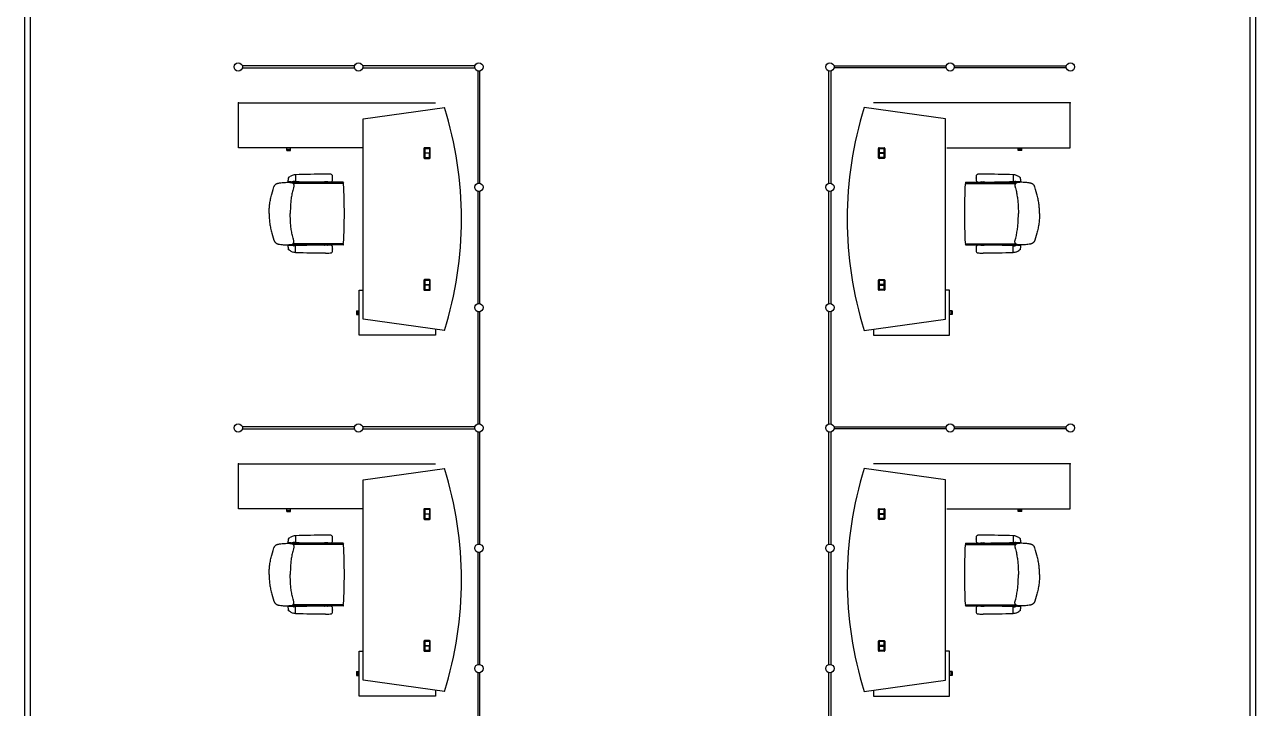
# Model space of a CAD drawing. Header units: millimetres. Extents: x 391350 to 515311, y -283575 to -199845.
# Drawn here: x 470234 to 481487, y -267232 to -260981 of the extents above; entities that cross this region are included whole.
import ezdxf

# ---------------------------------------------------------------- set-up
doc = ezdxf.new("R2010")
doc.units = ezdxf.units.MM

msp = doc.modelspace()

# ---------------------------------------------------------------- linework, layer by layer
at = {"color": 0}
for p, q in [((470234, -259873), (470234, -277348)), ((470284, -259873), (470284, -277348)), ((481437, -259873), (481437, -277348)), ((481487, -259873), (481487, -277360)), ((473249, -261359), (472224, -261359)), ((472224, -261376), (473249, -261376)), ((474349, -261359), (473324, -261359)), ((473324, -261376), (474349, -261376)), ((474378, -261405), (474378, -262430)), ((474395, -262430), (474395, -261405)), ((477588, -262430), (477588, -261405)), ((477605, -261405), (477605, -262430)), ((477634, -261359), (478659, -261359)), ((478659, -261376), (477634, -261376)), ((478734, -261359), (479759, -261359)), ((479759, -261376), (478734, -261376)), ((472189, -261697), (473989, -261697)), ((472189, -262107), (472189, -261697)), ((473329, -261843), (474072, -261738)), ((478654, -261843), (477910, -261738)), ((479794, -261697), (477994, -261697)), ((479794, -262107), (479794, -261697)), ((473329, -263673), (473329, -261843)), ((478654, -263673), (478654, -261843)), ((473319, -262107), (472189, -262107)), ((472632, -262120), (472632, -262107)), ((472632, -262132), (472632, -262120)), ((472632, -262120), (472666, -262120)), ((472632, -262132), (472666, -262132)), ((472666, -262120), (472666, -262107)), ((472666, -262132), (472666, -262120)), ((473885, -262112), (473885, -262198)), ((473937, -262106), (473891, -262106)), ((473891, -262196), (473891, -262114)), ((473892, -262114), (473892, -262154)), ((473892, -262152), (473937, -262152)), ((473892, -262154), (473937, -262154)), ((473937, -262155), (473892, -262155)), ((473892, -262155), (473892, -262196)), ((473937, -262157), (473892, -262157)), ((473935, -262112), (473893, -262112)), ((473893, -262112), (473935, -262112)), ((473937, -262114), (473937, -262196)), ((473937, -262114), (473937, -262154)), ((473937, -262196), (473937, -262155)), ((473943, -262198), (473943, -262112)), ((478040, -262198), (478040, -262112)), ((478046, -262106), (478092, -262106)), ((478046, -262114), (478046, -262196)), ((478046, -262114), (478046, -262154)), ((478091, -262152), (478046, -262152)), ((478091, -262154), (478046, -262154)), ((478046, -262155), (478091, -262155)), ((478046, -262196), (478046, -262155)), ((478046, -262157), (478091, -262157)), ((478048, -262112), (478090, -262112)), ((478090, -262112), (478048, -262112)), ((478091, -262114), (478091, -262154)), ((478091, -262155), (478091, -262196)), ((478092, -262196), (478092, -262114)), ((478098, -262112), (478098, -262198)), ((478664, -262107), (479794, -262107)), ((479317, -262120), (479317, -262107)), ((479351, -262120), (479317, -262120)), ((479317, -262132), (479317, -262120)), ((479351, -262132), (479317, -262132)), ((479351, -262120), (479351, -262107)), ((479351, -262132), (479351, -262120)), ((473891, -262204), (473937, -262204)), ((473893, -262197), (473935, -262197)), ((473935, -262198), (473893, -262198)), ((478092, -262204), (478046, -262204)), ((478090, -262197), (478048, -262197)), ((478048, -262198), (478090, -262198)), ((472642, -262418, 0), (472680, -262418, 0)), ((472645, -262418, 0), (472650, -262421, 0)), ((472670, -262418, 0), (472650, -262418, 0)), ((472654, -262418, 0), (472652, -262418, 0)), ((472654, -262418, 0), (472666, -262418, 0)), ((472666, -262418, 0), (472668, -262418, 0)), ((472675, -262418, 0), (472670, -262421, 0)), ((472710, -262414, 0), (472696, -262414, 0)), ((472710, -262354, 0), (472707, -262354, 0)), ((472710, -262354, 0), (472710, -262415, 0)), ((473050, -262384, 0), (473050, -262383, 0)), ((473050, -262384, 0), (473050, -262385, 0)), ((478933, -262384, 0), (478933, -262383, 0)), ((478933, -262384, 0), (478933, -262385, 0)), ((479273, -262354, 0), (479273, -262415, 0)), ((479273, -262354, 0), (479276, -262354, 0)), ((479273, -262414, 0), (479287, -262414, 0)), ((479341, -262418, 0), (479303, -262418, 0)), ((479308, -262418, 0), (479313, -262421, 0)), ((479313, -262418, 0), (479333, -262418, 0)), ((479317, -262418, 0), (479315, -262418, 0)), ((479329, -262418, 0), (479317, -262418, 0)), ((479329, -262418, 0), (479331, -262418, 0)), ((479338, -262418, 0), (479333, -262421, 0)), ((472653, -262421, 0), (472650, -262421, 0)), ((472667, -262421, 0), (472653, -262421, 0)), ((472670, -262421, 0), (472667, -262421, 0)), ((472971, -262422), (472681, -262422)), ((473143, -262432), (472688, -262432)), ((472975, -262421), (472975, -262421)), ((473004, -262419), (472978, -262419)), ((473008, -262421), (473008, -262421)), ((473146, -262422), (473011, -262422)), ((473148, -262425), (473144, -262433)), ((474378, -262505), (474378, -263530)), ((474395, -263530), (474395, -262505)), ((477588, -263530), (477588, -262505)), ((477605, -262505), (477605, -263530)), ((478835, -262425), (478839, -262433)), ((478837, -262422), (478972, -262422)), ((478840, -262432), (479295, -262432)), ((478975, -262421), (478975, -262421)), ((478979, -262419), (479005, -262419)), ((479008, -262421), (479008, -262421)), ((479012, -262422), (479302, -262422)), ((479313, -262421, 0), (479316, -262421, 0)), ((479316, -262421, 0), (479330, -262421, 0)), ((479330, -262421, 0), (479333, -262421, 0)), ((472470, -262708), (472470, -262709)), ((472470, -262709), (472470, -262708)), ((479513, -262708), (479513, -262709)), ((479513, -262709), (479513, -262708)), ((472642, -262998, 0), (472680, -262998, 0)), ((472645, -262998, 0), (472650, -262995, 0)), ((472653, -262995, 0), (472650, -262995, 0)), ((472670, -262998, 0), (472650, -262998, 0)), ((472654, -262998, 0), (472652, -262998, 0)), ((472667, -262995, 0), (472653, -262995, 0)), ((472654, -262998, 0), (472666, -262998, 0)), ((472666, -262998, 0), (472668, -262998, 0)), ((472670, -262995, 0), (472667, -262995, 0)), ((472675, -262998, 0), (472670, -262995, 0)), ((472971, -262994), (472681, -262994)), ((473143, -262984), (472688, -262984)), ((472710, -263002, 0), (472696, -263002, 0)), ((472710, -263062, 0), (472707, -263062, 0)), ((472710, -263063, 0), (472710, -263002, 0)), ((472975, -262996), (472975, -262996)), ((473004, -262997), (472978, -262997)), ((473008, -262996), (473008, -262996)), ((473146, -262994), (473011, -262994)), ((473050, -263032, 0), (473050, -263031, 0)), ((473050, -263032, 0), (473050, -263033, 0)), ((473148, -262992), (473144, -262984)), ((478835, -262992), (478839, -262984)), ((478837, -262994), (478972, -262994)), ((478840, -262984), (479295, -262984)), ((478933, -263032, 0), (478933, -263031, 0)), ((478933, -263032, 0), (478933, -263033, 0)), ((478975, -262996), (478975, -262996)), ((478979, -262997), (479005, -262997)), ((479008, -262996), (479008, -262996)), ((479012, -262994), (479302, -262994)), ((479273, -263063, 0), (479273, -263002, 0)), ((479273, -263002, 0), (479287, -263002, 0)), ((479273, -263062, 0), (479276, -263062, 0)), ((479341, -262998, 0), (479303, -262998, 0)), ((479308, -262998, 0), (479313, -262995, 0)), ((479313, -262995, 0), (479316, -262995, 0)), ((479313, -262998, 0), (479333, -262998, 0)), ((479317, -262998, 0), (479315, -262998, 0)), ((479316, -262995, 0), (479330, -262995, 0)), ((479329, -262998, 0), (479317, -262998, 0)), ((479329, -262998, 0), (479331, -262998, 0)), ((479330, -262995, 0), (479333, -262995, 0)), ((479338, -262998, 0), (479333, -262995, 0)), ((473885, -263318), (473885, -263404)), ((473937, -263312), (473891, -263312)), ((473935, -263318), (473893, -263318)), ((473893, -263318), (473935, -263318)), ((473943, -263404), (473943, -263318)), ((478040, -263404), (478040, -263318)), ((478046, -263312), (478092, -263312)), ((478048, -263318), (478090, -263318)), ((478090, -263318), (478048, -263318)), ((478098, -263318), (478098, -263404)), ((473292, -263819), (473292, -263408)), ((473292, -263408), (473329, -263408)), ((473891, -263402), (473891, -263320)), ((473891, -263410), (473937, -263410)), ((473892, -263320), (473892, -263360)), ((473892, -263358), (473937, -263358)), ((473892, -263360), (473937, -263360)), ((473937, -263361), (473892, -263361)), ((473892, -263361), (473892, -263402)), ((473937, -263363), (473892, -263363)), ((473893, -263403), (473935, -263403)), ((473935, -263404), (473893, -263404)), ((473937, -263320), (473937, -263360)), ((473937, -263320), (473937, -263402)), ((473937, -263402), (473937, -263361)), ((478046, -263320), (478046, -263360)), ((478046, -263320), (478046, -263402)), ((478091, -263358), (478046, -263358)), ((478091, -263360), (478046, -263360)), ((478046, -263361), (478091, -263361)), ((478046, -263402), (478046, -263361)), ((478046, -263363), (478091, -263363)), ((478092, -263410), (478046, -263410)), ((478090, -263403), (478048, -263403)), ((478048, -263404), (478090, -263404)), ((478091, -263320), (478091, -263360)), ((478091, -263361), (478091, -263402)), ((478092, -263402), (478092, -263320)), ((478691, -263408), (478654, -263408)), ((478691, -263819), (478691, -263408)), ((473268, -263596), (473268, -263630)), ((473268, -263596), (473280, -263596)), ((473268, -263630), (473280, -263630)), ((473280, -263596), (473280, -263630)), ((473280, -263596), (473292, -263596)), ((473280, -263630), (473292, -263630)), ((474378, -263605), (474378, -264630)), ((474395, -264630), (474395, -263605)), ((477588, -264630), (477588, -263605)), ((477605, -263605), (477605, -264630)), ((478703, -263596), (478691, -263596)), ((478703, -263630), (478691, -263630)), ((478703, -263596), (478703, -263630)), ((478715, -263596), (478703, -263596)), ((478715, -263630), (478703, -263630)), ((478715, -263596), (478715, -263630)), ((474072, -263777), (473329, -263673)), ((473989, -263765), (473989, -263819)), ((477910, -263777), (478654, -263673)), ((477994, -263765), (477994, -263819)), ((473989, -263819), (473292, -263819)), ((477994, -263819), (478691, -263819)), ((473249, -264659), (472224, -264659)), ((474349, -264659), (473324, -264659)), ((477634, -264659), (478659, -264659)), ((478734, -264659), (479759, -264659)), ((472224, -264676), (473249, -264676)), ((473324, -264676), (474349, -264676)), ((474378, -264705), (474378, -265730)), ((474395, -265730), (474395, -264705)), ((477588, -265730), (477588, -264705)), ((477605, -264705), (477605, -265730)), ((478659, -264676), (477634, -264676)), ((479759, -264676), (478734, -264676)), ((472189, -264997), (473989, -264997)), ((472189, -265407), (472189, -264997)), ((479794, -264997), (477994, -264997)), ((479794, -265407), (479794, -264997)), ((473329, -265143), (474072, -265038)), ((478654, -265143), (477910, -265038)), ((473329, -266973), (473329, -265143)), ((478654, -266973), (478654, -265143)), ((473319, -265407), (472189, -265407)), ((472632, -265420), (472632, -265407)), ((472632, -265432), (472632, -265420)), ((472632, -265420), (472666, -265420)), ((472632, -265432), (472666, -265432)), ((472666, -265420), (472666, -265407)), ((472666, -265432), (472666, -265420)), ((473885, -265412), (473885, -265498)), ((473937, -265406), (473891, -265406)), ((473891, -265496), (473891, -265414)), ((473892, -265414), (473892, -265454)), ((473892, -265452), (473937, -265452)), ((473892, -265454), (473937, -265454)), ((473937, -265455), (473892, -265455)), ((473892, -265455), (473892, -265496)), ((473935, -265412), (473893, -265412)), ((473893, -265412), (473935, -265412)), ((473937, -265414), (473937, -265496)), ((473937, -265414), (473937, -265454)), ((473937, -265496), (473937, -265455)), ((473943, -265498), (473943, -265412)), ((478040, -265498), (478040, -265412)), ((478046, -265406), (478092, -265406)), ((478046, -265414), (478046, -265496)), ((478046, -265414), (478046, -265454)), ((478091, -265452), (478046, -265452)), ((478091, -265454), (478046, -265454)), ((478046, -265455), (478091, -265455)), ((478046, -265496), (478046, -265455)), ((478048, -265412), (478090, -265412)), ((478090, -265412), (478048, -265412)), ((478091, -265414), (478091, -265454)), ((478091, -265455), (478091, -265496)), ((478092, -265496), (478092, -265414)), ((478098, -265412), (478098, -265498)), ((478664, -265407), (479794, -265407)), ((479317, -265420), (479317, -265407)), ((479351, -265420), (479317, -265420)), ((479317, -265432), (479317, -265420)), ((479351, -265432), (479317, -265432)), ((479351, -265420), (479351, -265407)), ((479351, -265432), (479351, -265420)), ((473891, -265504), (473937, -265504)), ((473937, -265457), (473892, -265457)), ((473893, -265497), (473935, -265497)), ((473935, -265498), (473893, -265498)), ((478046, -265457), (478091, -265457)), ((478092, -265504), (478046, -265504)), ((478090, -265497), (478048, -265497)), ((478048, -265498), (478090, -265498)), ((472710, -265654, 0), (472707, -265654, 0)), ((472710, -265654, 0), (472710, -265715, 0)), ((479273, -265654, 0), (479273, -265715, 0)), ((479273, -265654, 0), (479276, -265654, 0)), ((472642, -265718, 0), (472680, -265718, 0)), ((472645, -265718, 0), (472650, -265721, 0)), ((472670, -265718, 0), (472650, -265718, 0)), ((472653, -265721, 0), (472650, -265721, 0)), ((472654, -265718, 0), (472652, -265718, 0)), ((472667, -265721, 0), (472653, -265721, 0)), ((472654, -265718, 0), (472666, -265718, 0)), ((472666, -265718, 0), (472668, -265718, 0)), ((472670, -265721, 0), (472667, -265721, 0)), ((472675, -265718, 0), (472670, -265721, 0)), ((472971, -265722), (472681, -265722)), ((473143, -265732), (472688, -265732)), ((472710, -265714, 0), (472696, -265714, 0)), ((472975, -265721), (472975, -265721)), ((473004, -265719), (472978, -265719)), ((473008, -265721), (473008, -265721)), ((473146, -265722), (473011, -265722)), ((473050, -265684, 0), (473050, -265683, 0)), ((473050, -265684, 0), (473050, -265685, 0)), ((473148, -265725), (473144, -265733)), ((478835, -265725), (478839, -265733)), ((478837, -265722), (478972, -265722)), ((478840, -265732), (479295, -265732)), ((478933, -265684, 0), (478933, -265683, 0)), ((478933, -265684, 0), (478933, -265685, 0)), ((478975, -265721), (478975, -265721)), ((478979, -265719), (479005, -265719)), ((479008, -265721), (479008, -265721)), ((479012, -265722), (479302, -265722)), ((479273, -265714, 0), (479287, -265714, 0)), ((479341, -265718, 0), (479303, -265718, 0)), ((479308, -265718, 0), (479313, -265721, 0)), ((479313, -265718, 0), (479333, -265718, 0)), ((479313, -265721, 0), (479316, -265721, 0)), ((479317, -265718, 0), (479315, -265718, 0)), ((479316, -265721, 0), (479330, -265721, 0)), ((479329, -265718, 0), (479317, -265718, 0)), ((479329, -265718, 0), (479331, -265718, 0)), ((479330, -265721, 0), (479333, -265721, 0)), ((479338, -265718, 0), (479333, -265721, 0)), ((474378, -265805), (474378, -266830)), ((474395, -266830), (474395, -265805)), ((477588, -266830), (477588, -265805)), ((477605, -265805), (477605, -266830)), ((472470, -266008), (472470, -266009)), ((472470, -266009), (472470, -266008)), ((479513, -266008), (479513, -266009)), ((479513, -266009), (479513, -266008)), ((472642, -266298, 0), (472680, -266298, 0)), ((472645, -266298, 0), (472650, -266295, 0)), ((472653, -266295, 0), (472650, -266295, 0)), ((472670, -266298, 0), (472650, -266298, 0)), ((472654, -266298, 0), (472652, -266298, 0)), ((472667, -266295, 0), (472653, -266295, 0)), ((472654, -266298, 0), (472666, -266298, 0)), ((472666, -266298, 0), (472668, -266298, 0)), ((472670, -266295, 0), (472667, -266295, 0)), ((472675, -266298, 0), (472670, -266295, 0)), ((472971, -266294), (472681, -266294)), ((473143, -266284), (472688, -266284)), ((472710, -266302, 0), (472696, -266302, 0)), ((472710, -266363, 0), (472710, -266302, 0)), ((472975, -266296), (472975, -266296)), ((473004, -266297), (472978, -266297)), ((473008, -266296), (473008, -266296)), ((473146, -266294), (473011, -266294)), ((473050, -266332, 0), (473050, -266331, 0)), ((473050, -266332, 0), (473050, -266333, 0)), ((473148, -266292), (473144, -266284)), ((478835, -266292), (478839, -266284)), ((478837, -266294), (478972, -266294)), ((478840, -266284), (479295, -266284)), ((478933, -266332, 0), (478933, -266331, 0)), ((478933, -266332, 0), (478933, -266333, 0)), ((478975, -266296), (478975, -266296)), ((478979, -266297), (479005, -266297)), ((479008, -266296), (479008, -266296)), ((479012, -266294), (479302, -266294)), ((479273, -266363, 0), (479273, -266302, 0)), ((479273, -266302, 0), (479287, -266302, 0)), ((479341, -266298, 0), (479303, -266298, 0)), ((479308, -266298, 0), (479313, -266295, 0)), ((479313, -266295, 0), (479316, -266295, 0)), ((479313, -266298, 0), (479333, -266298, 0)), ((479317, -266298, 0), (479315, -266298, 0)), ((479316, -266295, 0), (479330, -266295, 0)), ((479329, -266298, 0), (479317, -266298, 0)), ((479329, -266298, 0), (479331, -266298, 0)), ((479330, -266295, 0), (479333, -266295, 0)), ((479338, -266298, 0), (479333, -266295, 0)), ((472710, -266362, 0), (472707, -266362, 0)), ((479273, -266362, 0), (479276, -266362, 0)), ((473885, -266618), (473885, -266704)), ((473937, -266612), (473891, -266612)), ((473891, -266702), (473891, -266620)), ((473892, -266620), (473892, -266660)), ((473892, -266658), (473937, -266658)), ((473892, -266660), (473937, -266660)), ((473937, -266661), (473892, -266661)), ((473892, -266661), (473892, -266702)), ((473937, -266663), (473892, -266663)), ((473935, -266618), (473893, -266618)), ((473893, -266618), (473935, -266618)), ((473937, -266620), (473937, -266660)), ((473937, -266620), (473937, -266702)), ((473937, -266702), (473937, -266661)), ((473943, -266704), (473943, -266618)), ((478040, -266704), (478040, -266618)), ((478046, -266612), (478092, -266612)), ((478046, -266620), (478046, -266660)), ((478046, -266620), (478046, -266702)), ((478091, -266658), (478046, -266658)), ((478091, -266660), (478046, -266660)), ((478046, -266661), (478091, -266661)), ((478046, -266702), (478046, -266661)), ((478046, -266663), (478091, -266663)), ((478048, -266618), (478090, -266618)), ((478090, -266618), (478048, -266618)), ((478091, -266620), (478091, -266660)), ((478091, -266661), (478091, -266702)), ((478092, -266702), (478092, -266620)), ((478098, -266618), (478098, -266704)), ((473292, -267119), (473292, -266708)), ((473292, -266708), (473329, -266708)), ((473891, -266710), (473937, -266710)), ((473893, -266703), (473935, -266703)), ((473935, -266704), (473893, -266704)), ((478092, -266710), (478046, -266710)), ((478090, -266703), (478048, -266703)), ((478048, -266704), (478090, -266704)), ((478691, -266708), (478654, -266708)), ((478691, -267119), (478691, -266708)), ((473268, -266896), (473268, -266930)), ((473268, -266896), (473280, -266896)), ((473280, -266896), (473280, -266930)), ((473280, -266896), (473292, -266896)), ((474378, -266905), (474378, -267930)), ((474395, -267930), (474395, -266905)), ((477588, -267930), (477588, -266905)), ((477605, -266905), (477605, -267930)), ((478703, -266896), (478691, -266896)), ((478703, -266896), (478703, -266930)), ((478715, -266896), (478703, -266896)), ((478715, -266896), (478715, -266930)), ((473268, -266930), (473280, -266930)), ((473280, -266930), (473292, -266930)), ((474072, -267077), (473329, -266973)), ((477910, -267077), (478654, -266973)), ((478703, -266930), (478691, -266930)), ((478715, -266930), (478703, -266930)), ((473989, -267119), (473292, -267119)), ((473989, -267065), (473989, -267119)), ((477994, -267065), (477994, -267119)), ((477994, -267119), (478691, -267119))]:
    msp.add_line(p, q, dxfattribs=at)
at = {"color": 0, "extrusion": (0, 0, -1), "flags": 128}
for points in [[(-472470, -262708), (-472470, -262697), (-472470, -262686), (-472471, -262675), (-472471, -262663), (-472472, -262652), (-472473, -262641), (-472474, -262629), (-472475, -262618), (-472477, -262607), (-472479, -262596), (-472481, -262585), (-472483, -262574), (-472485, -262563), (-472488, -262552), (-472491, -262541), (-472494, -262530), (-472500, -262509), (-472506, -262487), (-472513, -262465), (-472514, -262462), (-472515, -262460), (-472516, -262457), (-472517, -262455), (-472518, -262452), (-472520, -262450), (-472522, -262448), (-472524, -262446), (-472526, -262444), (-472528, -262442), (-472530, -262440), (-472533, -262438), (-472535, -262437), (-472537, -262436), (-472540, -262434), (-472543, -262433), (-472545, -262432), (-472548, -262431), (-472551, -262431), (-472553, -262430), (-472559, -262429), (-472564, -262428), (-472576, -262426), (-472587, -262425), (-472598, -262424), (-472609, -262423), (-472620, -262423), (-472632, -262422), (-472643, -262422), (-472649, -262422), (-472654, -262422), (-472660, -262423), (-472666, -262423), (-472669, -262423), (-472672, -262424), (-472675, -262425), (-472677, -262426), (-472680, -262427), (-472682, -262428), (-472685, -262429), (-472687, -262431), (-472689, -262433), (-472690, -262434), (-472691, -262435), (-472691, -262437), (-472692, -262438), (-472693, -262440), (-472694, -262443), (-472694, -262446), (-472695, -262449), (-472695, -262452), (-472695, -262455), (-472695, -262457), (-472694, -262460), (-472694, -262463), (-472693, -262469), (-472691, -262474), (-472688, -262485), (-472685, -262496), (-472682, -262507), (-472680, -262518), (-472678, -262529), (-472676, -262540), (-472674, -262551), (-472672, -262562), (-472671, -262573), (-472669, -262585), (-472668, -262596), (-472667, -262607), (-472666, -262618), (-472665, -262630), (-472665, -262641), (-472664, -262652), (-472664, -262663), (-472663, -262686), (-472663, -262708)], [(-479513, -262708), (-479513, -262697), (-479513, -262686), (-479512, -262675), (-479512, -262663), (-479511, -262652), (-479510, -262641), (-479509, -262629), (-479508, -262618), (-479506, -262607), (-479504, -262596), (-479502, -262585), (-479500, -262574), (-479497, -262563), (-479495, -262552), (-479492, -262541), (-479489, -262530), (-479483, -262509), (-479477, -262487), (-479470, -262465), (-479469, -262462), (-479468, -262460), (-479467, -262457), (-479466, -262455), (-479465, -262452), (-479463, -262450), (-479461, -262448), (-479459, -262446), (-479457, -262444), (-479455, -262442), (-479453, -262440), (-479450, -262438), (-479448, -262437), (-479446, -262436), (-479443, -262434), (-479440, -262433), (-479438, -262432), (-479435, -262431), (-479432, -262431), (-479430, -262430), (-479424, -262429), (-479418, -262428), (-479407, -262426), (-479396, -262425), (-479385, -262424), (-479374, -262423), (-479363, -262423), (-479351, -262422), (-479340, -262422), (-479334, -262422), (-479328, -262422), (-479323, -262423), (-479317, -262423), (-479314, -262423), (-479311, -262424), (-479308, -262425), (-479306, -262426), (-479303, -262427), (-479301, -262428), (-479298, -262429), (-479296, -262431), (-479294, -262433), (-479293, -262434), (-479292, -262435), (-479292, -262437), (-479291, -262438), (-479290, -262440), (-479289, -262443), (-479288, -262446), (-479288, -262449), (-479288, -262452), (-479288, -262455), (-479288, -262457), (-479289, -262460), (-479289, -262463), (-479290, -262469), (-479292, -262474), (-479295, -262485), (-479298, -262496), (-479301, -262507), (-479303, -262518), (-479305, -262529), (-479307, -262540), (-479309, -262551), (-479311, -262562), (-479312, -262573), (-479314, -262585), (-479315, -262596), (-479316, -262607), (-479317, -262618), (-479318, -262630), (-479318, -262641), (-479319, -262652), (-479319, -262663), (-479320, -262686), (-479320, -262708)], [(-472470, -266008), (-472470, -265997), (-472470, -265986), (-472471, -265975), (-472471, -265963), (-472472, -265952), (-472473, -265941), (-472474, -265929), (-472475, -265918), (-472477, -265907), (-472479, -265896), (-472481, -265885), (-472483, -265874), (-472485, -265863), (-472488, -265852), (-472491, -265841), (-472494, -265830), (-472500, -265809), (-472506, -265787), (-472513, -265765), (-472514, -265762), (-472515, -265760), (-472516, -265757), (-472517, -265755), (-472518, -265752), (-472520, -265750), (-472522, -265748), (-472524, -265746), (-472526, -265744), (-472528, -265742), (-472530, -265740), (-472533, -265738), (-472535, -265737), (-472537, -265736), (-472540, -265734), (-472543, -265733), (-472545, -265732), (-472548, -265731), (-472551, -265731), (-472553, -265730), (-472559, -265729), (-472564, -265728), (-472576, -265726), (-472587, -265725), (-472598, -265724), (-472609, -265723), (-472620, -265723), (-472632, -265722), (-472643, -265722), (-472649, -265722), (-472654, -265722), (-472660, -265723), (-472666, -265723), (-472669, -265723), (-472672, -265724), (-472675, -265725), (-472677, -265726), (-472680, -265727), (-472682, -265728), (-472685, -265729), (-472687, -265731), (-472689, -265733), (-472690, -265734), (-472691, -265735), (-472691, -265737), (-472692, -265738), (-472693, -265740), (-472694, -265743), (-472694, -265746), (-472695, -265749), (-472695, -265752), (-472695, -265755), (-472695, -265757), (-472694, -265760), (-472694, -265763), (-472693, -265769), (-472691, -265774), (-472688, -265785), (-472685, -265796), (-472682, -265807), (-472680, -265818), (-472678, -265829), (-472676, -265840), (-472674, -265851), (-472672, -265862), (-472671, -265873), (-472669, -265885), (-472668, -265896), (-472667, -265907), (-472666, -265918), (-472665, -265930), (-472665, -265941), (-472664, -265952), (-472664, -265963), (-472663, -265986), (-472663, -266008)], [(-479513, -266008), (-479513, -265997), (-479513, -265986), (-479512, -265975), (-479512, -265963), (-479511, -265952), (-479510, -265941), (-479509, -265929), (-479508, -265918), (-479506, -265907), (-479504, -265896), (-479502, -265885), (-479500, -265874), (-479497, -265863), (-479495, -265852), (-479492, -265841), (-479489, -265830), (-479483, -265809), (-479477, -265787), (-479470, -265765), (-479469, -265762), (-479468, -265760), (-479467, -265757), (-479466, -265755), (-479465, -265752), (-479463, -265750), (-479461, -265748), (-479459, -265746), (-479457, -265744), (-479455, -265742), (-479453, -265740), (-479450, -265738), (-479448, -265737), (-479446, -265736), (-479443, -265734), (-479440, -265733), (-479438, -265732), (-479435, -265731), (-479432, -265731), (-479430, -265730), (-479424, -265729), (-479418, -265728), (-479407, -265726), (-479396, -265725), (-479385, -265724), (-479374, -265723), (-479363, -265723), (-479351, -265722), (-479340, -265722), (-479334, -265722), (-479328, -265722), (-479323, -265723), (-479317, -265723), (-479314, -265723), (-479311, -265724), (-479308, -265725), (-479306, -265726), (-479303, -265727), (-479301, -265728), (-479298, -265729), (-479296, -265731), (-479294, -265733), (-479293, -265734), (-479292, -265735), (-479292, -265737), (-479291, -265738), (-479290, -265740), (-479289, -265743), (-479288, -265746), (-479288, -265749), (-479288, -265752), (-479288, -265755), (-479288, -265757), (-479289, -265760), (-479289, -265763), (-479290, -265769), (-479292, -265774), (-479295, -265785), (-479298, -265796), (-479301, -265807), (-479303, -265818), (-479305, -265829), (-479307, -265840), (-479309, -265851), (-479311, -265862), (-479312, -265873), (-479314, -265885), (-479315, -265896), (-479316, -265907), (-479317, -265918), (-479318, -265930), (-479318, -265941), (-479319, -265952), (-479319, -265963), (-479320, -265986), (-479320, -266008)]]:
    msp.add_lwpolyline(points, dxfattribs=at)
at = {"color": 0, "flags": 128}
for points in [[(472470, -262708), (472470, -262720), (472470, -262731), (472471, -262742), (472471, -262754), (472472, -262765), (472473, -262776), (472474, -262787), (472475, -262799), (472477, -262810), (472479, -262821), (472481, -262832), (472483, -262843), (472485, -262854), (472488, -262865), (472491, -262876), (472494, -262887), (472500, -262908), (472506, -262930), (472513, -262952), (472514, -262955), (472515, -262957), (472516, -262960), (472517, -262962), (472518, -262965), (472520, -262967), (472522, -262969), (472524, -262971), (472526, -262973), (472528, -262975), (472530, -262977), (472533, -262979), (472535, -262980), (472537, -262981), (472540, -262983), (472543, -262984), (472545, -262985), (472548, -262986), (472551, -262986), (472553, -262987), (472559, -262988), (472564, -262989), (472576, -262990), (472587, -262992), (472598, -262993), (472609, -262994), (472620, -262994), (472632, -262995), (472643, -262995), (472649, -262995), (472654, -262995), (472660, -262994), (472666, -262994), (472669, -262993), (472672, -262993), (472675, -262992), (472677, -262991), (472680, -262990), (472682, -262989), (472685, -262988), (472687, -262986), (472689, -262984), (472690, -262983), (472691, -262982), (472691, -262980), (472692, -262979), (472693, -262977), (472694, -262974), (472694, -262971), (472695, -262968), (472695, -262965), (472695, -262962), (472695, -262959), (472694, -262957), (472694, -262954), (472693, -262948), (472691, -262943), (472688, -262932), (472685, -262921), (472682, -262910), (472680, -262899), (472678, -262888), (472676, -262877), (472674, -262866), (472672, -262855), (472671, -262844), (472669, -262832), (472668, -262821), (472667, -262810), (472666, -262799), (472665, -262787), (472665, -262776), (472664, -262765), (472664, -262754), (472663, -262731), (472663, -262708)], [(479513, -262708), (479513, -262720), (479513, -262731), (479512, -262742), (479512, -262754), (479511, -262765), (479510, -262776), (479509, -262787), (479508, -262799), (479506, -262810), (479504, -262821), (479502, -262832), (479500, -262843), (479497, -262854), (479495, -262865), (479492, -262876), (479489, -262887), (479483, -262908), (479477, -262930), (479470, -262952), (479469, -262955), (479468, -262957), (479467, -262960), (479466, -262962), (479465, -262965), (479463, -262967), (479461, -262969), (479459, -262971), (479457, -262973), (479455, -262975), (479453, -262977), (479450, -262979), (479448, -262980), (479446, -262981), (479443, -262983), (479440, -262984), (479438, -262985), (479435, -262986), (479432, -262986), (479430, -262987), (479424, -262988), (479418, -262989), (479407, -262990), (479396, -262992), (479385, -262993), (479374, -262994), (479363, -262994), (479351, -262995), (479340, -262995), (479334, -262995), (479328, -262995), (479323, -262994), (479317, -262994), (479314, -262993), (479311, -262993), (479308, -262992), (479306, -262991), (479303, -262990), (479301, -262989), (479298, -262988), (479296, -262986), (479294, -262984), (479293, -262983), (479292, -262982), (479292, -262980), (479291, -262979), (479290, -262977), (479289, -262974), (479288, -262971), (479288, -262968), (479288, -262965), (479288, -262962), (479288, -262959), (479289, -262957), (479289, -262954), (479290, -262948), (479292, -262943), (479295, -262932), (479298, -262921), (479301, -262910), (479303, -262899), (479305, -262888), (479307, -262877), (479309, -262866), (479311, -262855), (479312, -262844), (479314, -262832), (479315, -262821), (479316, -262810), (479317, -262799), (479318, -262787), (479318, -262776), (479319, -262765), (479319, -262754), (479320, -262731), (479320, -262708)], [(472470, -266008), (472470, -266020), (472470, -266031), (472471, -266042), (472471, -266054), (472472, -266065), (472473, -266076), (472474, -266087), (472475, -266099), (472477, -266110), (472479, -266121), (472481, -266132), (472483, -266143), (472485, -266154), (472488, -266165), (472491, -266176), (472494, -266187), (472500, -266208), (472506, -266230), (472513, -266252), (472514, -266255), (472515, -266257), (472516, -266260), (472517, -266262), (472518, -266265), (472520, -266267), (472522, -266269), (472524, -266271), (472526, -266273), (472528, -266275), (472530, -266277), (472533, -266279), (472535, -266280), (472537, -266281), (472540, -266283), (472543, -266284), (472545, -266285), (472548, -266286), (472551, -266286), (472553, -266287), (472559, -266288), (472564, -266289), (472576, -266290), (472587, -266292), (472598, -266293), (472609, -266294), (472620, -266294), (472632, -266295), (472643, -266295), (472649, -266295), (472654, -266295), (472660, -266294), (472666, -266294), (472669, -266293), (472672, -266293), (472675, -266292), (472677, -266291), (472680, -266290), (472682, -266289), (472685, -266288), (472687, -266286), (472689, -266284), (472690, -266283), (472691, -266282), (472691, -266280), (472692, -266279), (472693, -266277), (472694, -266274), (472694, -266271), (472695, -266268), (472695, -266265), (472695, -266262), (472695, -266259), (472694, -266257), (472694, -266254), (472693, -266248), (472691, -266243), (472688, -266232), (472685, -266221), (472682, -266210), (472680, -266199), (472678, -266188), (472676, -266177), (472674, -266166), (472672, -266155), (472671, -266144), (472669, -266132), (472668, -266121), (472667, -266110), (472666, -266099), (472665, -266087), (472665, -266076), (472664, -266065), (472664, -266054), (472663, -266031), (472663, -266008)], [(479513, -266008), (479513, -266020), (479513, -266031), (479512, -266042), (479512, -266054), (479511, -266065), (479510, -266076), (479509, -266087), (479508, -266099), (479506, -266110), (479504, -266121), (479502, -266132), (479500, -266143), (479497, -266154), (479495, -266165), (479492, -266176), (479489, -266187), (479483, -266208), (479477, -266230), (479470, -266252), (479469, -266255), (479468, -266257), (479467, -266260), (479466, -266262), (479465, -266265), (479463, -266267), (479461, -266269), (479459, -266271), (479457, -266273), (479455, -266275), (479453, -266277), (479450, -266279), (479448, -266280), (479446, -266281), (479443, -266283), (479440, -266284), (479438, -266285), (479435, -266286), (479432, -266286), (479430, -266287), (479424, -266288), (479418, -266289), (479407, -266290), (479396, -266292), (479385, -266293), (479374, -266294), (479363, -266294), (479351, -266295), (479340, -266295), (479334, -266295), (479328, -266295), (479323, -266294), (479317, -266294), (479314, -266293), (479311, -266293), (479308, -266292), (479306, -266291), (479303, -266290), (479301, -266289), (479298, -266288), (479296, -266286), (479294, -266284), (479293, -266283), (479292, -266282), (479292, -266280), (479291, -266279), (479290, -266277), (479289, -266274), (479288, -266271), (479288, -266268), (479288, -266265), (479288, -266262), (479288, -266259), (479289, -266257), (479289, -266254), (479290, -266248), (479292, -266243), (479295, -266232), (479298, -266221), (479301, -266210), (479303, -266199), (479305, -266188), (479307, -266177), (479309, -266166), (479311, -266155), (479312, -266144), (479314, -266132), (479315, -266121), (479316, -266110), (479317, -266099), (479318, -266087), (479318, -266076), (479319, -266065), (479319, -266054), (479320, -266031), (479320, -266008)]]:
    msp.add_lwpolyline(points, dxfattribs=at)
at = {"color": 0}
for centre in [(472187, -261368), (473287, -261368), (474387, -261368), (477596, -261368), (478696, -261368), (479796, -261368), (474387, -262468), (477596, -262468), (474387, -263568), (477596, -263568), (472187, -264668), (473287, -264668), (474387, -264668), (477596, -264668), (478696, -264668), (479796, -264668), (474387, -265768), (477596, -265768), (474387, -266868), (477596, -266868)]:
    msp.add_circle(centre, 38, dxfattribs=at)
for centre, radius, start, end in [((470839, -262758), 3390, 342.5003, 17.4997), ((481144, -262758), 3390, 162.5003, 197.4997), ((473891, -262112), 6, 90, 180), ((473893, -262114), 2, 90, 180), ((473893, -262114), 1.5, 90, 180), ((473935, -262114), 2, 0, 90), ((473935, -262114), 1.5, 0, 90), ((473937, -262112), 6, 0, 90), ((478046, -262112), 6, 90, 180), ((478048, -262114), 2, 90, 180), ((478048, -262114), 1.5, 90, 180), ((478090, -262114), 2, 0, 90), ((478090, -262114), 1.5, 0, 90), ((478092, -262112), 6, 0, 90), ((473891, -262198), 6, 180, 270), ((473893, -262196), 2, 180, 270), ((473893, -262196), 1.5, 180, 270), ((473935, -262196), 2, 270, 0), ((473935, -262196), 1.5, 270, 0), ((473937, -262198), 6, 270, 0), ((478046, -262198), 6, 180, 270), ((478048, -262196), 2, 180, 270), ((478048, -262196), 1.5, 180, 270), ((478090, -262196), 2, 270, 0), ((478090, -262196), 1.5, 270, 0), ((478092, -262198), 6, 270, 0), ((472940, -262436, 0), 300, 169.5623, 176.2553), ((472642, -262417, 0), 1.5, 176.2553, 270), ((472743, -262495, 0), 150, 123.806, 131.1159), ((472940, -262436, 0), 300, 169.529, 169.5623), ((472645, -262382, 0), 0.5, 131.1159, 169.5623), ((472743, -262495, 0), 150, 131.1159, 131.1825), ((472716, -262453, 0), 100, 106.1237, 123.806), ((472696, -262449, 0), 35, 90, 117.6604), ((472707, -262424, 0), 70, 90, 106.1237), ((472711, -262354, 0), 0.8, 92.1625, 180), ((472711, -262415, 0), 0.8, 180, 267.8375), ((472971, -269249, 0), 6900, 89.8927, 92.1625), ((472971, -255520, 0), 6900, 267.8375, 270.1073), ((473000, -263610, 0), 1262, 88.8285, 90.7164), ((473026, -262386, 0), 37.4, 69.7407, 89.7876), ((473026, -262383, 0), 37.4, 270.2124, 290.2593), ((473034, -262364, 0), 13.7, 31.5291, 70.5701), ((473034, -262405, 0), 13.7, 289.4299, 328.4709), ((473026, -262368, 0), 22.5, 7.9869, 31.2718), ((473026, -262400, 0), 22.5, 328.7282, 352.0131), ((472990, -262376, 0), 59.9, 2.607, 10.5296), ((472990, -262393, 0), 59.9, 349.4704, 357.393), ((472813, -262386, 0), 237, 0.5676, 2.9749), ((472813, -262383, 0), 237, 357.0251, 359.4324), ((478993, -262376, 0), 59.9, 169.4704, 177.393), ((479170, -262386, 0), 237, 177.0251, 179.4324), ((479170, -262383, 0), 237, 180.5676, 182.9749), ((478993, -262393, 0), 59.9, 182.607, 190.5296), ((478956, -262368, 0), 22.5, 148.7282, 172.0131), ((478956, -262400, 0), 22.5, 187.9869, 211.2718), ((478949, -262364, 0), 13.7, 109.4299, 148.4709), ((478949, -262405, 0), 13.7, 211.5291, 250.5701), ((478957, -262386, 0), 37.4, 90.2124, 110.2593), ((478957, -262383, 0), 37.4, 249.7407, 269.7876), ((478983, -263610, 0), 1262, 89.2836, 91.1715), ((479012, -269249, 0), 6900, 87.8375, 90.1073), ((479012, -255520, 0), 6900, 269.8927, 272.1625), ((479272, -262354, 0), 0.8, 0, 87.8375), ((479272, -262415, 0), 0.8, 272.1625, 0), ((479276, -262424, 0), 70, 73.8763, 90), ((479287, -262449, 0), 35, 62.3396, 90), ((479267, -262453, 0), 100, 56.194, 73.8763), ((479240, -262495, 0), 150, 48.8841, 56.194), ((479043, -262436, 0), 300, 3.7447, 10.4377), ((479043, -262436, 0), 300, 10.4377, 10.471), ((479338, -262382, 0), 0.5, 10.4377, 48.8841), ((479240, -262495, 0), 150, 48.8175, 48.8841), ((479341, -262417, 0), 1.5, 270, 3.7447), ((472681, -262438), 16, 90, 117.9094), ((472971, -262417), 5, 270, 315), ((472978, -262424), 5, 90, 135), ((473000, -261159, 0), 1262, 269.2836, 271.1715), ((473004, -262424), 5, 45, 90), ((473011, -262417), 5, 225, 270), ((473143, -262439), 7, 3.0846, 90), ((473146, -262424), 2, 334.1492, 90), ((468151, -262708), 5006, 0, 3.0846), ((483832, -262708), 5006, 176.9154, 180), ((478840, -262439), 7, 90, 176.9154), ((478837, -262424), 2, 90, 205.8508), ((478983, -261159, 0), 1262, 268.8285, 270.7164), ((478972, -262417), 5, 270, 315), ((478979, -262424), 5, 90, 135), ((479005, -262424), 5, 45, 90), ((479012, -262417), 5, 225, 270), ((479302, -262438), 16, 62.0906, 90), ((468151, -262708), 5006, 356.9154, 0), ((483832, -262708), 5006, 180, 183.0846), ((473143, -262977), 7, 270, 356.9154), ((478840, -262977), 7, 183.0846, 270), ((472642, -263000, 0), 1.5, 90, 183.7447), ((472940, -262980, 0), 300, 183.7447, 190.4377), ((472743, -262922, 0), 150, 228.8841, 236.194), ((472743, -262922, 0), 150, 228.8175, 228.8841), ((472645, -263035, 0), 0.5, 190.4377, 228.8841), ((472940, -262980, 0), 300, 190.4377, 190.471), ((472716, -262964, 0), 100, 236.194, 253.8763), ((472681, -262978), 16, 242.0906, 270), ((472696, -262967, 0), 35, 242.3396, 270), ((472707, -262992, 0), 70, 253.8763, 270), ((472711, -263002, 0), 0.8, 92.1625, 180), ((472711, -263063, 0), 0.8, 180, 267.8375), ((472971, -269897, 0), 6900, 89.8927, 92.1625), ((472971, -256168, 0), 6900, 267.8375, 270.1073), ((472971, -262999), 5, 45, 90), ((472978, -262992), 5, 225, 270), ((473000, -264258, 0), 1262, 88.8285, 90.7164), ((473000, -261807, 0), 1262, 269.2836, 271.1715), ((473004, -262992), 5, 270, 315), ((473011, -262999), 5, 90, 135), ((473026, -263034, 0), 37.4, 69.7407, 89.7876), ((473026, -263031, 0), 37.4, 270.2124, 290.2593), ((473034, -263012, 0), 13.7, 31.5291, 70.5701), ((473034, -263053, 0), 13.7, 289.4299, 328.4709), ((473026, -263016, 0), 22.5, 7.9869, 31.2718), ((473026, -263048, 0), 22.5, 328.7282, 352.0131), ((472990, -263024, 0), 59.9, 2.607, 10.5296), ((472990, -263041, 0), 59.9, 349.4704, 357.393), ((472813, -263034, 0), 237, 0.5676, 2.9749), ((472813, -263031, 0), 237, 357.0251, 359.4324), ((473146, -262992), 2, 270, 25.8508), ((478837, -262992), 2, 154.1492, 270), ((478993, -263024, 0), 59.9, 169.4704, 177.393), ((479170, -263034, 0), 237, 177.0251, 179.4324), ((479170, -263031, 0), 237, 180.5676, 182.9749), ((478993, -263041, 0), 59.9, 182.607, 190.5296), ((478956, -263016, 0), 22.5, 148.7282, 172.0131), ((478956, -263048, 0), 22.5, 187.9869, 211.2718), ((478949, -263012, 0), 13.7, 109.4299, 148.4709), ((478949, -263053, 0), 13.7, 211.5291, 250.5701), ((478957, -263034, 0), 37.4, 90.2124, 110.2593), ((478957, -263031, 0), 37.4, 249.7407, 269.7876), ((478983, -264258, 0), 1262, 89.2836, 91.1715), ((478983, -261807, 0), 1262, 268.8285, 270.7164), ((478972, -262999), 5, 45, 90), ((478979, -262992), 5, 225, 270), ((479012, -269897, 0), 6900, 87.8375, 90.1073), ((479012, -256168, 0), 6900, 269.8927, 272.1625), ((479005, -262992), 5, 270, 315), ((479012, -262999), 5, 90, 135), ((479272, -263002, 0), 0.8, 0, 87.8375), ((479272, -263063, 0), 0.8, 272.1625, 0), ((479276, -262992, 0), 70, 270, 286.1237), ((479287, -262967, 0), 35, 270, 297.6604), ((479267, -262964, 0), 100, 286.1237, 303.806), ((479302, -262978), 16, 270, 297.9094), ((479240, -262922, 0), 150, 303.806, 311.1159), ((479043, -262980, 0), 300, 349.5623, 356.2553), ((479240, -262922, 0), 150, 311.1159, 311.1825), ((479338, -263035, 0), 0.5, 311.1159, 349.5623), ((479043, -262980, 0), 300, 349.529, 349.5623), ((479341, -263000, 0), 1.5, 356.2553, 90), ((473891, -263318), 6, 90, 180), ((473893, -263320), 2, 90, 180), ((473893, -263320), 1.5, 90, 180), ((473935, -263320), 2, 0, 90), ((473935, -263320), 1.5, 0, 90), ((473937, -263318), 6, 0, 90), ((478046, -263318), 6, 90, 180), ((478048, -263320), 2, 90, 180), ((478048, -263320), 1.5, 90, 180), ((478090, -263320), 2, 0, 90), ((478090, -263320), 1.5, 0, 90), ((478092, -263318), 6, 0, 90), ((473891, -263404), 6, 180, 270), ((473893, -263402), 2, 180, 270), ((473893, -263402), 1.5, 180, 270), ((473935, -263402), 1.5, 270, 0), ((473935, -263402), 2, 270, 0), ((473937, -263404), 6, 270, 0), ((478046, -263404), 6, 180, 270), ((478048, -263402), 1.5, 180, 270), ((478048, -263402), 2, 180, 270), ((478090, -263402), 1.5, 270, 0), ((478090, -263402), 2, 270, 0), ((478092, -263404), 6, 270, 0), ((470839, -266058), 3390, 342.5003, 17.4997), ((481144, -266058), 3390, 162.5003, 197.4997), ((473891, -265412), 6, 90, 180), ((473893, -265414), 2, 90, 180), ((473893, -265414), 1.5, 90, 180), ((473935, -265414), 2, 0, 90), ((473935, -265414), 1.5, 0, 90), ((473937, -265412), 6, 0, 90), ((478046, -265412), 6, 90, 180), ((478048, -265414), 2, 90, 180), ((478048, -265414), 1.5, 90, 180), ((478090, -265414), 2, 0, 90), ((478090, -265414), 1.5, 0, 90), ((478092, -265412), 6, 0, 90), ((473891, -265498), 6, 180, 270), ((473893, -265496), 2, 180, 270), ((473893, -265496), 1.5, 180, 270), ((473935, -265496), 2, 270, 0), ((473935, -265496), 1.5, 270, 0), ((473937, -265498), 6, 270, 0), ((478046, -265498), 6, 180, 270), ((478048, -265496), 2, 180, 270), ((478048, -265496), 1.5, 180, 270), ((478090, -265496), 2, 270, 0), ((478090, -265496), 1.5, 270, 0), ((478092, -265498), 6, 270, 0), ((472743, -265795, 0), 150, 123.806, 131.1159), ((472940, -265736, 0), 300, 169.529, 169.5623), ((472645, -265682, 0), 0.5, 131.1159, 169.5623), ((472743, -265795, 0), 150, 131.1159, 131.1825), ((472716, -265753, 0), 100, 106.1237, 123.806), ((472707, -265724, 0), 70, 90, 106.1237), ((472711, -265654, 0), 0.8, 92.1625, 180), ((472971, -272549, 0), 6900, 89.8927, 92.1625), ((473000, -266910, 0), 1262, 88.8285, 90.7164), ((473026, -265686, 0), 37.4, 69.7407, 89.7876), ((473034, -265664, 0), 13.7, 31.5291, 70.5701), ((473026, -265668, 0), 22.5, 7.9869, 31.2718), ((472990, -265676, 0), 59.9, 2.607, 10.5296), ((472813, -265686, 0), 237, 0.5676, 2.9749), ((478993, -265676, 0), 59.9, 169.4704, 177.393), ((479170, -265686, 0), 237, 177.0251, 179.4324), ((478956, -265668, 0), 22.5, 148.7282, 172.0131), ((478949, -265664, 0), 13.7, 109.4299, 148.4709), ((478957, -265686, 0), 37.4, 90.2124, 110.2593), ((478983, -266910, 0), 1262, 89.2836, 91.1715), ((479012, -272549, 0), 6900, 87.8375, 90.1073), ((479272, -265654, 0), 0.8, 0, 87.8375), ((479276, -265724, 0), 70, 73.8763, 90), ((479267, -265753, 0), 100, 56.194, 73.8763), ((479240, -265795, 0), 150, 48.8841, 56.194), ((479043, -265736, 0), 300, 10.4377, 10.471), ((479338, -265682, 0), 0.5, 10.4377, 48.8841), ((479240, -265795, 0), 150, 48.8175, 48.8841), ((472940, -265736, 0), 300, 169.5623, 176.2553), ((472642, -265717, 0), 1.5, 176.2553, 270), ((472681, -265738), 16, 90, 117.9094), ((472696, -265749, 0), 35, 90, 117.6604), ((472711, -265715, 0), 0.8, 180, 267.8375), ((472971, -258820, 0), 6900, 267.8375, 270.1073), ((472971, -265717), 5, 270, 315), ((472978, -265724), 5, 90, 135), ((473000, -264459, 0), 1262, 269.2836, 271.1715), ((473004, -265724), 5, 45, 90), ((473011, -265717), 5, 225, 270), ((473026, -265683, 0), 37.4, 270.2124, 290.2593), ((473034, -265705, 0), 13.7, 289.4299, 328.4709), ((473026, -265700, 0), 22.5, 328.7282, 352.0131), ((472990, -265693, 0), 59.9, 349.4704, 357.393), ((472813, -265683, 0), 237, 357.0251, 359.4324), ((473143, -265739), 7, 3.0846, 90), ((473146, -265724), 2, 334.1492, 90), ((468151, -266008), 5006, 0, 3.0846), ((483832, -266008), 5006, 176.9154, 180), ((478840, -265739), 7, 90, 176.9154), ((478837, -265724), 2, 90, 205.8508), ((479170, -265683, 0), 237, 180.5676, 182.9749), ((478993, -265693, 0), 59.9, 182.607, 190.5296), ((478956, -265700, 0), 22.5, 187.9869, 211.2718), ((478949, -265705, 0), 13.7, 211.5291, 250.5701), ((478957, -265683, 0), 37.4, 249.7407, 269.7876), ((478983, -264459, 0), 1262, 268.8285, 270.7164), ((478972, -265717), 5, 270, 315), ((478979, -265724), 5, 90, 135), ((479012, -258820, 0), 6900, 269.8927, 272.1625), ((479005, -265724), 5, 45, 90), ((479012, -265717), 5, 225, 270), ((479272, -265715, 0), 0.8, 272.1625, 0), ((479287, -265749, 0), 35, 62.3396, 90), ((479302, -265738), 16, 62.0906, 90), ((479043, -265736, 0), 300, 3.7447, 10.4377), ((479341, -265717, 0), 1.5, 270, 3.7447), ((468151, -266008), 5006, 356.9154, 0), ((483832, -266008), 5006, 180, 183.0846), ((472642, -266300, 0), 1.5, 90, 183.7447), ((472940, -266280, 0), 300, 183.7447, 190.4377), ((472743, -266222, 0), 150, 228.8841, 236.194), ((472743, -266222, 0), 150, 228.8175, 228.8841), ((472645, -266335, 0), 0.5, 190.4377, 228.8841), ((472940, -266280, 0), 300, 190.4377, 190.471), ((472716, -266264, 0), 100, 236.194, 253.8763), ((472681, -266278), 16, 242.0906, 270), ((472696, -266267, 0), 35, 242.3396, 270), ((472711, -266302, 0), 0.8, 92.1625, 180), ((472971, -273197, 0), 6900, 89.8927, 92.1625), ((472971, -266299), 5, 45, 90), ((472978, -266292), 5, 225, 270), ((473000, -267558, 0), 1262, 88.8285, 90.7164), ((473004, -266292), 5, 270, 315), ((473011, -266299), 5, 90, 135), ((473026, -266334, 0), 37.4, 69.7407, 89.7876), ((473034, -266312, 0), 13.7, 31.5291, 70.5701), ((473026, -266316, 0), 22.5, 7.9869, 31.2718), ((473026, -266348, 0), 22.5, 328.7282, 352.0131), ((472990, -266324, 0), 59.9, 2.607, 10.5296), ((472990, -266341, 0), 59.9, 349.4704, 357.393), ((472813, -266334, 0), 237, 0.5676, 2.9749), ((472813, -266331, 0), 237, 357.0251, 359.4324), ((473143, -266277), 7, 270, 356.9154), ((473146, -266292), 2, 270, 25.8508), ((478840, -266277), 7, 183.0846, 270), ((478837, -266292), 2, 154.1492, 270), ((478993, -266324, 0), 59.9, 169.4704, 177.393), ((479170, -266334, 0), 237, 177.0251, 179.4324), ((479170, -266331, 0), 237, 180.5676, 182.9749), ((478993, -266341, 0), 59.9, 182.607, 190.5296), ((478956, -266316, 0), 22.5, 148.7282, 172.0131), ((478956, -266348, 0), 22.5, 187.9869, 211.2718), ((478949, -266312, 0), 13.7, 109.4299, 148.4709), ((478957, -266334, 0), 37.4, 90.2124, 110.2593), ((478983, -267558, 0), 1262, 89.2836, 91.1715), ((478972, -266299), 5, 45, 90), ((478979, -266292), 5, 225, 270), ((479012, -273197, 0), 6900, 87.8375, 90.1073), ((479005, -266292), 5, 270, 315), ((479012, -266299), 5, 90, 135), ((479272, -266302, 0), 0.8, 0, 87.8375), ((479287, -266267, 0), 35, 270, 297.6604), ((479267, -266264, 0), 100, 286.1237, 303.806), ((479302, -266278), 16, 270, 297.9094), ((479240, -266222, 0), 150, 303.806, 311.1159), ((479043, -266280, 0), 300, 349.5623, 356.2553), ((479240, -266222, 0), 150, 311.1159, 311.1825), ((479338, -266335, 0), 0.5, 311.1159, 349.5623), ((479043, -266280, 0), 300, 349.529, 349.5623), ((479341, -266300, 0), 1.5, 356.2553, 90), ((472707, -266292, 0), 70, 253.8763, 270), ((472711, -266363, 0), 0.8, 180, 267.8375), ((472971, -259468, 0), 6900, 267.8375, 270.1073), ((473000, -265107, 0), 1262, 269.2836, 271.1715), ((473026, -266331, 0), 37.4, 270.2124, 290.2593), ((473034, -266353, 0), 13.7, 289.4299, 328.4709), ((478949, -266353, 0), 13.7, 211.5291, 250.5701), ((478957, -266331, 0), 37.4, 249.7407, 269.7876), ((478983, -265107, 0), 1262, 268.8285, 270.7164), ((479012, -259468, 0), 6900, 269.8927, 272.1625), ((479272, -266363, 0), 0.8, 272.1625, 0), ((479276, -266292, 0), 70, 270, 286.1237), ((473891, -266618), 6, 90, 180), ((473893, -266620), 2, 90, 180), ((473893, -266620), 1.5, 90, 180), ((473935, -266620), 2, 0, 90), ((473935, -266620), 1.5, 0, 90), ((473937, -266618), 6, 0, 90), ((478046, -266618), 6, 90, 180), ((478048, -266620), 2, 90, 180), ((478048, -266620), 1.5, 90, 180), ((478090, -266620), 2, 0, 90), ((478090, -266620), 1.5, 0, 90), ((478092, -266618), 6, 0, 90), ((473891, -266704), 6, 180, 270), ((473893, -266702), 2, 180, 270), ((473893, -266702), 1.5, 180, 270), ((473935, -266702), 1.5, 270, 0), ((473935, -266702), 2, 270, 0), ((473937, -266704), 6, 270, 0), ((478046, -266704), 6, 180, 270), ((478048, -266702), 1.5, 180, 270), ((478048, -266702), 2, 180, 270), ((478090, -266702), 1.5, 270, 0), ((478090, -266702), 2, 270, 0), ((478092, -266704), 6, 270, 0)]:
    msp.add_arc(centre, radius, start, end, dxfattribs=at)
for p in [(472189, -261697), (479794, -261697), (472189, -264997), (479794, -264997)]:
    msp.add_point(p, dxfattribs=at)

doc.saveas('drawing.dxf')
